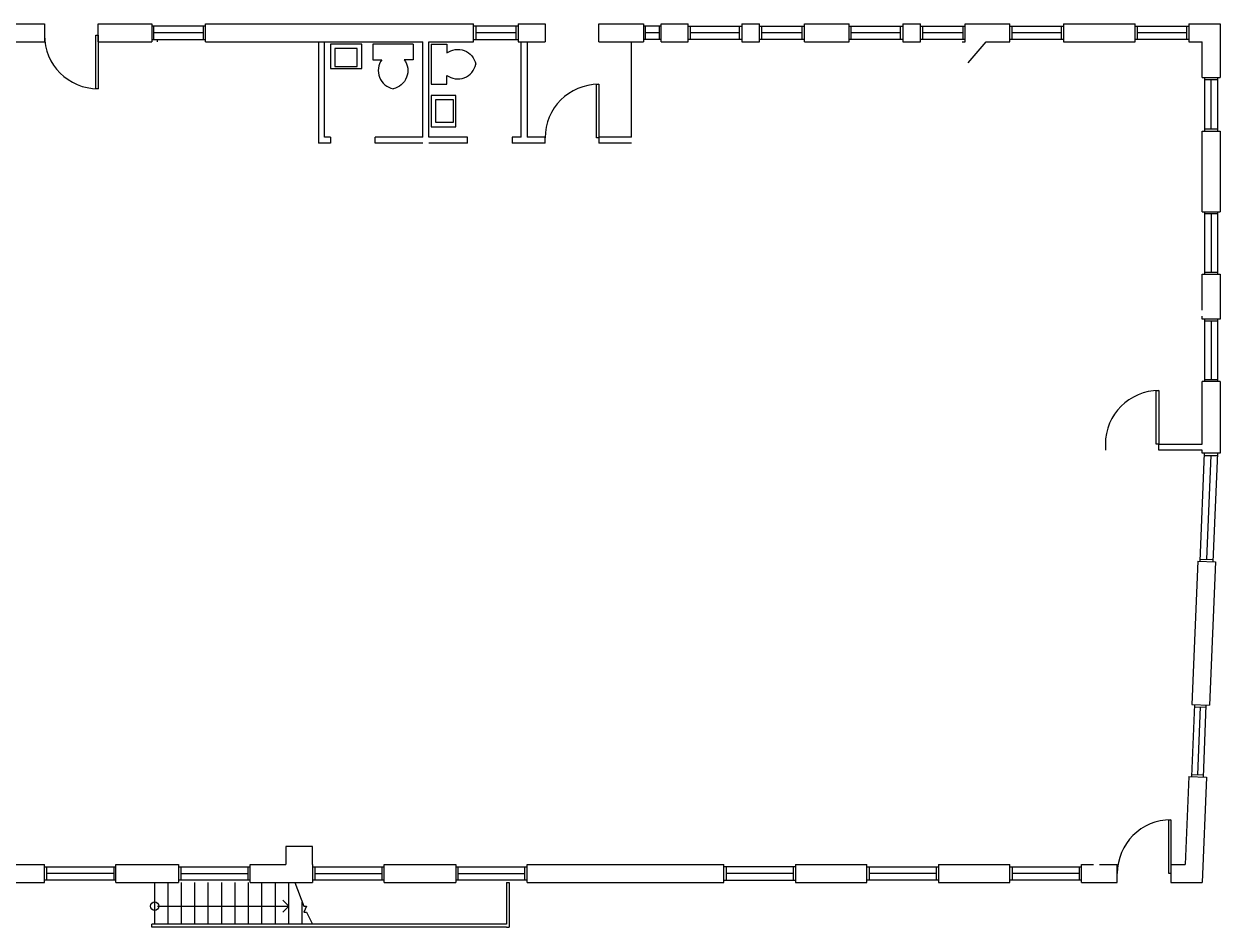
# Model space of a CAD drawing. Header units: inches. Extents: x -96258 to -89490, y -20821 to -14179.
# Drawn here: x -90292 to -89490, y -14785 to -14179 of the extents above; entities that cross this region are included whole.
import ezdxf

# ---------------------------------------------------------------- set-up
doc = ezdxf.new("R2010")
doc.units = ezdxf.units.IN
doc.header["$MEASUREMENT"] = 0
for name, color, linetype in [('Doors', 1, 'Continuous'), ('Fixtures', 151, 'Continuous'), ('STAIR', 7, 'Continuous'), ('STRUCTURE', 7, 'Continuous'), ('Windows', 41, 'Continuous')]:
    doc.layers.add(name, color=color, linetype=linetype)

msp = doc.modelspace()

# ---------------------------------------------------------------- linework, layer by layer
at = {"layer": 'Doors'}
for points in [[(-90244.12, -14186.82), (-90242.62, -14186.82), (-90242.62, -14222.82), (-90244.12, -14222.82)], [(-89908.12, -14219.82), (-89906.62, -14219.82), (-89906.62, -14255.82), (-89908.12, -14255.82)], [(-89532.62, -14425.32), (-89530.62, -14425.32), (-89530.62, -14461.32), (-89532.62, -14461.32)], [(-89522.62, -14749.32), (-89524.12, -14749.32), (-89524.12, -14713.32), (-89522.62, -14713.32)]]:
    msp.add_lwpolyline(points, close=True, dxfattribs=at)
for centre, start, end in [((-90242.62, -14186.82), 180, 270), ((-89906.62, -14255.82), 90, 180), ((-89530.62, -14461.32), 90, 180), ((-89522.62, -14749.32), 90, 180)]:
    msp.add_arc(centre, 36, start, end, dxfattribs=at)
at = {"layer": 'Fixtures'}
for p, q in [((-90031.12, -14192.82), (-90058.12, -14192.82)), ((-90058.12, -14192.82), (-90058.12, -14203.32)), ((-90031.12, -14192.82), (-90031.12, -14203.32)), ((-90019.12, -14192.82), (-90008.62, -14192.82)), ((-90019.12, -14192.82), (-90019.12, -14219.82)), ((-90008.62, -14192.82), (-90008.62, -14198.82)), ((-90058.12, -14203.32), (-90052.12, -14203.32)), ((-90031.12, -14203.32), (-90037.12, -14203.32)), ((-90008.62, -14219.82), (-90008.62, -14213.82)), ((-90019.12, -14219.82), (-90008.62, -14219.82))]:
    msp.add_line(p, q, dxfattribs=at)
for points in [[(-90065.62, -14192.82), (-90086.62, -14192.82), (-90086.62, -14209.32), (-90065.62, -14209.32)], [(-90068.62, -14195.82), (-90083.62, -14195.82), (-90083.62, -14207.82), (-90068.62, -14207.82)], [(-90019.12, -14227.32), (-90019.12, -14248.32), (-90002.62, -14248.32), (-90002.62, -14227.32)], [(-90016.12, -14230.32), (-90016.12, -14245.32), (-90004.12, -14245.32), (-90004.12, -14230.32)]]:
    msp.add_lwpolyline(points, close=True, dxfattribs=at)
for points in [[(-90008.62, -14198.82, -0.546571), (-89989.12, -14206.32, -0.158234)], [(-90052.12, -14203.32, 0.546571), (-90044.62, -14222.82, 0.158234)], [(-90037.12, -14203.32, -0.546571), (-90044.62, -14222.82, -0.158234)], [(-90008.62, -14213.82, 0.546571), (-89989.12, -14206.32, 0.158234)]]:
    msp.add_lwpolyline(points, format="xyb", dxfattribs=at)
at = {"layer": 'STAIR'}
for p, q in [((-90204.62, -14783.32), (-90204.62, -14755.32)), ((-90195.62, -14783.32), (-90195.62, -14755.32)), ((-90186.62, -14783.32), (-90186.62, -14755.32)), ((-90177.62, -14783.32), (-90177.62, -14755.32)), ((-90168.62, -14783.32), (-90168.62, -14755.32)), ((-90159.62, -14783.32), (-90159.62, -14755.32)), ((-90150.62, -14783.32), (-90150.62, -14755.32)), ((-90141.62, -14783.32), (-90141.62, -14755.32)), ((-90132.62, -14783.32), (-90132.62, -14755.32)), ((-90123.62, -14783.32), (-90123.62, -14755.32)), ((-90114.62, -14783.32), (-90114.62, -14755.32)), ((-90110.62, -14755.32), (-90104.62, -14771.32)), ((-89968.62, -14755.32), (-89968.62, -14783.32)), ((-89968.62, -14755.32), (-89966.62, -14755.32)), ((-89966.62, -14755.32), (-89966.62, -14785.32)), ((-90114.62, -14771.32), (-90118.62, -14767.32)), ((-90105.62, -14783.32), (-90105.62, -14768.66)), ((-90202.62, -14771.32), (-90114.62, -14771.32)), ((-90118.62, -14775.32), (-90114.62, -14771.32)), ((-90104.62, -14771.32), (-90102.62, -14771.32)), ((-90102.62, -14771.32), (-90104.62, -14775.32)), ((-90104.62, -14775.32), (-90102.62, -14775.32)), ((-90102.62, -14775.32), (-90098.62, -14783.32)), ((-89968.62, -14783.32), (-90206.62, -14783.32)), ((-90206.62, -14785.32), (-90206.62, -14783.32)), ((-89968.62, -14785.32), (-90206.62, -14785.32)), ((-89968.62, -14785.32), (-89966.62, -14785.32))]:
    msp.add_line(p, q, dxfattribs=at)
msp.add_circle((-90204.62, -14771.32), 2.83, dxfattribs=at)
at = {"layer": 'STRUCTURE'}
for p, q in [((-90332.62, -14179.32), (-90278.62, -14179.32)), ((-90278.62, -14179.32), (-90278.62, -14191.32)), ((-90242.62, -14191.32), (-90242.62, -14179.32)), ((-90242.62, -14179.32), (-90206.62, -14179.32)), ((-90206.62, -14179.32), (-90206.62, -14191.32)), ((-90170.62, -14191.32), (-90170.62, -14179.32)), ((-90170.62, -14179.32), (-89990.62, -14179.32)), ((-89990.62, -14191.32), (-89990.62, -14179.32)), ((-89960.62, -14179.32), (-89960.62, -14191.32)), ((-89960.62, -14179.32), (-89942.62, -14179.32)), ((-89942.62, -14179.32), (-89942.62, -14191.32)), ((-89906.62, -14191.32), (-89906.62, -14179.32)), ((-89906.62, -14179.32), (-89876.62, -14179.32)), ((-89876.62, -14179.32), (-89876.62, -14191.32)), ((-89864.62, -14191.32), (-89864.62, -14179.32)), ((-89864.62, -14179.32), (-89846.62, -14179.32)), ((-89846.62, -14191.32), (-89846.62, -14179.32)), ((-89810.62, -14179.32), (-89810.62, -14191.32)), ((-89810.62, -14179.32), (-89798.62, -14179.32)), ((-89798.62, -14191.32), (-89798.62, -14179.32)), ((-89768.62, -14191.32), (-89768.62, -14179.32)), ((-89768.62, -14179.32), (-89738.62, -14179.32)), ((-89738.62, -14191.32), (-89738.62, -14179.32)), ((-89702.62, -14179.32), (-89702.62, -14191.32)), ((-89702.62, -14179.32), (-89690.62, -14179.32)), ((-89690.62, -14191.32), (-89690.62, -14179.32)), ((-89660.62, -14191.32), (-89660.62, -14179.32)), ((-89660.62, -14179.32), (-89630.62, -14179.32)), ((-89630.62, -14191.32), (-89630.62, -14179.32)), ((-89594.62, -14179.32), (-89594.62, -14191.32)), ((-89594.62, -14179.32), (-89546.62, -14179.32)), ((-89546.62, -14191.32), (-89546.62, -14179.32)), ((-89510.62, -14179.32), (-89510.62, -14191.32)), ((-89510.62, -14179.32), (-89489.62, -14179.32)), ((-89489.62, -14179.32), (-89489.62, -14215.32)), ((-90332.62, -14191.32), (-90278.62, -14191.32)), ((-90242.62, -14191.32), (-90206.62, -14191.32)), ((-90202.62, -14191.32), (-90202.62, -14189.82)), ((-90170.62, -14191.32), (-90024.62, -14191.32)), ((-90094.62, -14191.32), (-90094.62, -14255.32)), ((-90090.62, -14255.32), (-90090.62, -14191.32)), ((-90024.62, -14255.32), (-90024.62, -14191.32)), ((-90020.62, -14191.32), (-89990.62, -14191.32)), ((-90020.62, -14255.32), (-90020.62, -14191.32)), ((-89960.62, -14191.32), (-89942.62, -14191.32)), ((-89958.62, -14255.32), (-89958.62, -14191.32)), ((-89954.62, -14191.32), (-89954.62, -14255.32)), ((-89906.62, -14191.32), (-89876.62, -14191.32)), ((-89884.62, -14255.32), (-89884.62, -14191.32)), ((-89864.62, -14191.32), (-89846.62, -14191.32)), ((-89810.62, -14191.32), (-89798.62, -14191.32)), ((-89768.62, -14191.32), (-89738.62, -14191.32)), ((-89702.62, -14191.32), (-89690.62, -14191.32)), ((-89662.62, -14191.32), (-89660.62, -14191.32)), ((-89658.62, -14205.32), (-89646.62, -14191.32)), ((-89646.62, -14191.32), (-89630.62, -14191.32)), ((-89594.62, -14191.32), (-89546.62, -14191.32)), ((-89510.62, -14191.32), (-89501.62, -14191.32)), ((-89501.62, -14215.32), (-89501.62, -14191.32)), ((-89501.62, -14215.32), (-89489.62, -14215.32)), ((-90094.62, -14255.32), (-90094.62, -14259.32)), ((-90086.62, -14255.32), (-90090.62, -14255.32)), ((-90086.62, -14255.32), (-90086.62, -14259.32)), ((-90024.62, -14255.32), (-90056.62, -14255.32)), ((-90056.62, -14259.32), (-90056.62, -14255.32)), ((-89994.62, -14255.32), (-90020.62, -14255.32)), ((-89994.62, -14259.32), (-89994.62, -14255.32)), ((-89958.62, -14255.32), (-89964.62, -14255.32)), ((-89964.62, -14255.32), (-89964.62, -14259.32)), ((-89942.62, -14255.32), (-89954.62, -14255.32)), ((-89942.62, -14259.32), (-89942.62, -14255.32)), ((-89884.62, -14255.32), (-89906.62, -14255.32)), ((-89906.62, -14255.32), (-89906.62, -14259.32)), ((-89501.62, -14251.32), (-89489.62, -14251.32)), ((-89501.62, -14305.32), (-89501.62, -14251.32)), ((-89489.62, -14251.32), (-89489.62, -14305.32)), ((-90086.62, -14259.32), (-90094.62, -14259.32)), ((-90024.62, -14259.32), (-90056.62, -14259.32)), ((-89994.62, -14259.32), (-90020.62, -14259.32)), ((-89942.62, -14259.32), (-89964.62, -14259.32)), ((-89884.62, -14259.32), (-89906.62, -14259.32)), ((-89501.62, -14305.32), (-89489.62, -14305.32)), ((-89501.62, -14347.32), (-89489.62, -14347.32)), ((-89501.62, -14371.32), (-89501.62, -14347.32)), ((-89489.62, -14347.32), (-89489.62, -14377.32)), ((-89501.62, -14377.32), (-89501.62, -14375.32)), ((-89489.62, -14377.32), (-89501.62, -14377.32)), ((-89489.62, -14419.32), (-89501.62, -14419.32)), ((-89501.62, -14461.32), (-89501.62, -14419.32)), ((-89489.62, -14419.32), (-89489.62, -14467.32)), ((-89566.62, -14461.32), (-89566.62, -14465.32)), ((-89530.62, -14465.32), (-89530.62, -14461.32)), ((-89530.62, -14461.32), (-89501.62, -14461.32)), ((-89501.62, -14465.32), (-89530.62, -14465.32)), ((-89501.62, -14467.32), (-89501.62, -14465.32)), ((-89489.62, -14467.32), (-89501.62, -14467.32)), ((-89504.65, -14539.82), (-89508.66, -14635.91)), ((-89504.65, -14539.82), (-89492.66, -14540.32)), ((-89502.93, -14538.39), (-89494.26, -14538.75)), ((-89492.66, -14540.32), (-89496.67, -14636.41)), ((-89508.66, -14635.91), (-89496.67, -14636.41)), ((-89506.63, -14637.49), (-89498.97, -14637.81)), ((-89510.67, -14684.32), (-89513.13, -14743.32)), ((-89510.67, -14684.32), (-89498.68, -14684.82)), ((-89508.52, -14682.91), (-89500.67, -14683.24)), ((-89498.68, -14684.82), (-89501.62, -14755.32)), ((-90098.62, -14731.32), (-90116.62, -14731.32)), ((-90116.62, -14731.32), (-90116.62, -14743.32)), ((-90098.62, -14743.32), (-90098.62, -14731.32)), ((-90320.62, -14743.32), (-90278.62, -14743.32)), ((-90278.62, -14755.32), (-90278.62, -14743.32)), ((-90230.62, -14755.32), (-90230.62, -14743.32)), ((-90230.62, -14743.32), (-90188.62, -14743.32)), ((-90188.62, -14743.32), (-90188.62, -14755.32)), ((-90140.62, -14755.32), (-90140.62, -14743.32)), ((-90140.62, -14743.32), (-90116.62, -14743.32)), ((-90098.62, -14743.32), (-90098.62, -14755.32)), ((-90050.62, -14755.32), (-90050.62, -14743.32)), ((-90050.62, -14743.32), (-90002.62, -14743.32)), ((-90002.62, -14743.32), (-90002.62, -14755.32)), ((-89954.62, -14755.32), (-89954.62, -14743.32)), ((-89954.62, -14743.32), (-89822.62, -14743.32)), ((-89822.62, -14755.32), (-89822.62, -14743.32)), ((-89774.62, -14743.32), (-89774.62, -14755.32)), ((-89774.62, -14743.32), (-89726.62, -14743.32)), ((-89726.62, -14755.32), (-89726.62, -14743.32)), ((-89678.62, -14743.32), (-89678.62, -14755.32)), ((-89678.62, -14743.32), (-89630.62, -14743.32)), ((-89630.62, -14755.32), (-89630.62, -14743.32)), ((-89582.62, -14755.32), (-89582.62, -14743.32)), ((-89582.62, -14743.32), (-89574.62, -14743.32)), ((-89570.62, -14743.32), (-89558.62, -14743.32)), ((-89558.62, -14755.32), (-89558.62, -14743.32)), ((-89522.62, -14743.32), (-89522.62, -14755.32)), ((-89522.62, -14743.32), (-89513.13, -14743.32)), ((-90320.62, -14755.32), (-90278.62, -14755.32)), ((-90230.62, -14755.32), (-90188.62, -14755.32)), ((-90140.62, -14755.32), (-90098.62, -14755.32)), ((-90050.62, -14755.32), (-90002.62, -14755.32)), ((-89954.62, -14755.32), (-89822.62, -14755.32)), ((-89774.62, -14755.32), (-89726.62, -14755.32)), ((-89678.62, -14755.32), (-89630.62, -14755.32)), ((-89582.62, -14755.32), (-89558.62, -14755.32)), ((-89522.62, -14755.32), (-89501.62, -14755.32))]:
    msp.add_line(p, q, dxfattribs=at)
at = {"layer": 'Windows'}
for p, q in [((-90170.62, -14180.82), (-90206.62, -14180.82)), ((-90205.12, -14189.82), (-90205.12, -14180.82)), ((-90172.12, -14180.82), (-90172.12, -14189.82)), ((-89960.62, -14180.82), (-89990.62, -14180.82)), ((-89989.12, -14180.82), (-89989.12, -14189.82)), ((-89962.12, -14189.82), (-89962.12, -14180.82)), ((-89864.62, -14180.82), (-89876.62, -14180.82)), ((-89875.12, -14189.82), (-89875.12, -14180.82)), ((-89866.12, -14180.82), (-89866.12, -14189.82)), ((-89846.62, -14180.82), (-89810.62, -14180.82)), ((-89845.12, -14189.82), (-89845.12, -14180.82)), ((-89812.12, -14189.82), (-89812.12, -14180.82)), ((-89798.62, -14180.82), (-89768.62, -14180.82)), ((-89797.12, -14189.82), (-89797.12, -14180.82)), ((-89770.12, -14189.82), (-89770.12, -14180.82)), ((-89738.62, -14180.82), (-89702.62, -14180.82)), ((-89737.12, -14189.82), (-89737.12, -14180.82)), ((-89704.12, -14189.82), (-89704.12, -14180.82)), ((-89690.62, -14180.82), (-89660.62, -14180.82)), ((-89689.12, -14189.82), (-89689.12, -14180.82)), ((-89662.12, -14189.82), (-89662.12, -14180.82)), ((-89630.62, -14180.82), (-89594.62, -14180.82)), ((-89629.12, -14189.82), (-89629.12, -14180.82)), ((-89596.12, -14189.82), (-89596.12, -14180.82)), ((-89546.62, -14180.82), (-89510.62, -14180.82)), ((-89545.12, -14189.82), (-89545.12, -14180.82)), ((-89512.12, -14180.82), (-89512.12, -14189.82)), ((-90206.62, -14189.82), (-90170.62, -14189.82)), ((-90172.12, -14185.32), (-90205.12, -14185.32)), ((-89990.62, -14189.82), (-89960.62, -14189.82)), ((-89962.12, -14185.32), (-89989.12, -14185.32)), ((-89864.62, -14189.82), (-89876.62, -14189.82)), ((-89866.12, -14185.32), (-89875.12, -14185.32)), ((-89810.62, -14189.82), (-89846.62, -14189.82)), ((-89812.12, -14185.32), (-89845.12, -14185.32)), ((-89768.62, -14189.82), (-89798.62, -14189.82)), ((-89770.12, -14185.32), (-89797.12, -14185.32)), ((-89702.62, -14189.82), (-89738.62, -14189.82)), ((-89704.12, -14185.32), (-89737.12, -14185.32)), ((-89660.62, -14189.82), (-89690.62, -14189.82)), ((-89662.12, -14185.32), (-89689.12, -14185.32)), ((-89594.62, -14189.82), (-89630.62, -14189.82)), ((-89596.12, -14185.32), (-89629.12, -14185.32)), ((-89510.62, -14189.82), (-89546.62, -14189.82)), ((-89512.12, -14185.32), (-89545.12, -14185.32)), ((-89500.12, -14215.32), (-89500.12, -14251.32)), ((-89491.12, -14251.32), (-89491.12, -14215.32)), ((-89491.12, -14216.82), (-89500.12, -14216.82)), ((-89495.62, -14249.82), (-89495.62, -14216.82)), ((-89500.12, -14249.82), (-89491.12, -14249.82)), ((-89500.12, -14305.32), (-89500.12, -14347.32)), ((-89491.12, -14306.82), (-89500.12, -14306.82)), ((-89495.62, -14306.82), (-89495.62, -14345.82)), ((-89491.12, -14347.32), (-89491.12, -14305.32)), ((-89500.12, -14345.82), (-89491.12, -14345.82)), ((-89500.12, -14377.32), (-89500.12, -14419.32)), ((-89491.12, -14378.82), (-89500.12, -14378.82)), ((-89495.62, -14378.82), (-89495.62, -14417.82)), ((-89491.12, -14419.32), (-89491.12, -14377.32)), ((-89500.12, -14417.82), (-89491.12, -14417.82)), ((-89502.98, -14539.75), (-89500.12, -14467.32)), ((-89500.12, -14468.82), (-89491.12, -14468.82)), ((-89498.6, -14538.57), (-89495.62, -14468.82)), ((-89494.33, -14540.15), (-89491.12, -14467.32)), ((-89508.58, -14684.24), (-89506.56, -14635.96)), ((-89504.6, -14683.07), (-89502.8, -14637.65)), ((-89500.72, -14684.64), (-89498.91, -14636.37)), ((-90278.62, -14744.82), (-90230.62, -14744.82)), ((-90277.12, -14744.82), (-90277.12, -14753.82)), ((-90232.12, -14744.82), (-90232.12, -14753.82)), ((-90188.62, -14744.82), (-90140.62, -14744.82)), ((-90187.12, -14744.82), (-90187.12, -14753.82)), ((-90142.12, -14744.82), (-90142.12, -14753.82)), ((-90098.62, -14744.82), (-90050.62, -14744.82)), ((-90097.12, -14744.82), (-90097.12, -14753.82)), ((-90052.12, -14744.82), (-90052.12, -14753.82)), ((-90002.62, -14744.82), (-89954.62, -14744.82)), ((-90001.12, -14744.82), (-90001.12, -14753.82)), ((-89956.12, -14753.82), (-89956.12, -14744.82)), ((-89774.62, -14744.82), (-89822.62, -14744.82)), ((-89821.12, -14744.82), (-89821.12, -14753.82)), ((-89776.12, -14744.82), (-89776.12, -14753.82)), ((-89726.62, -14744.82), (-89678.62, -14744.82)), ((-89725.12, -14744.82), (-89725.12, -14753.82)), ((-89680.12, -14744.82), (-89680.12, -14753.82)), ((-89630.62, -14744.82), (-89582.62, -14744.82)), ((-89629.12, -14744.82), (-89629.12, -14753.82)), ((-89584.12, -14744.82), (-89584.12, -14753.82)), ((-90230.62, -14753.82), (-90278.62, -14753.82)), ((-90232.12, -14749.32), (-90277.12, -14749.32)), ((-90140.62, -14753.82), (-90188.62, -14753.82)), ((-90187.12, -14749.32), (-90142.12, -14749.32)), ((-90050.62, -14753.82), (-90098.62, -14753.82)), ((-90097.12, -14749.32), (-90052.12, -14749.32)), ((-89954.62, -14753.82), (-90002.62, -14753.82)), ((-90001.12, -14749.32), (-89956.12, -14749.32)), ((-89822.62, -14753.82), (-89774.62, -14753.82)), ((-89776.12, -14749.32), (-89821.12, -14749.32)), ((-89678.62, -14753.82), (-89726.62, -14753.82)), ((-89680.12, -14749.32), (-89725.12, -14749.32)), ((-89582.62, -14753.82), (-89630.62, -14753.82)), ((-89584.12, -14749.32), (-89629.12, -14749.32))]:
    msp.add_line(p, q, dxfattribs=at)

doc.saveas('drawing.dxf')
